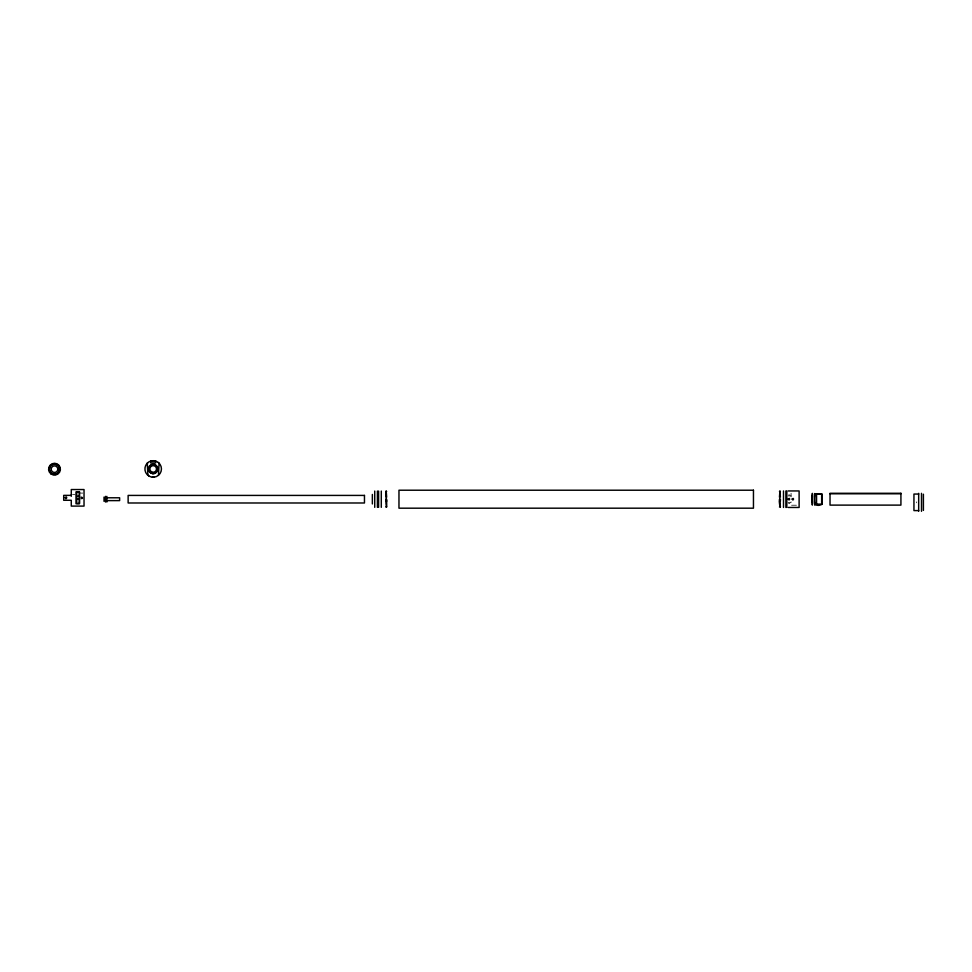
<?xml version="1.0" encoding="UTF-8"?>
<svg xmlns="http://www.w3.org/2000/svg" width="972" height="972" viewBox="0 0 972 972"><rect width="100%" height="100%" fill="white"/><g stroke="black" fill="none" stroke-linecap="round" stroke-linejoin="round"><path stroke-width="0.73" stroke-dasharray="4.86 3.65" d="M916.62 502.803L916.681 501.88M79.303 493.096L82.851 493.096M72.523 494.517L75.051 494.517M788.547 494.942L789.872 494.942M788.049 495.902L791.074 495.902M788.049 502.5L791.074 502.5M788.547 503.46L789.872 503.46M796.433 505.221L791.074 505.221L791.074 501.807M791.074 496.886L791.074 493.278"/><path stroke-width="1.46" d="M385.726 501.212L386.2 499.207M779.459 501.212L779.933 499.207M814.56 499.936L814.56 497.737M814.572 499.171L814.572 498.502M821.656 498.502L821.668 501.127M821.668 498.551L821.668 497.846M814.572 497.846L814.572 497.02M821.668 497.931L821.668 497.214M821.899 501.127L821.911 498.502M814.585 497.214L814.572 496.352M821.68 497.336L821.68 496.607M821.899 501.734L821.899 500.993M814.585 496.607L814.585 495.72M821.68 496.777L821.692 495.526M821.887 502.293L821.887 501.564M814.597 496.048L814.621 494.201M821.692 496.255L821.705 495.076M821.875 502.803L821.875 502.087M814.609 495.526L814.633 493.837L821.79 493.861L821.862 495.343M814.597 502.293C812.811 506.254 823.381 506.424 821.875 502.56M821.705 495.343L821.717 494.675M821.862 502.986L821.826 504.225L821.717 503.362M814.779 504.14L814.706 505.063L814.609 502.803M821.777 494.213L821.717 494.979L821.79 494.213L816.589 494.213M816.553 494.444L816.553 503.885M82.486 497.931C80.761 495.343 80.931 500.009 82.389 498.223M814.658 493.557L814.767 494.165M385.726 497.19L386.2 490.982L386.674 497.19M386.674 491.455L385.726 491.455M385.726 506.959C387.464 507.591 385.653 506.764 385.969 499.207M779.459 497.19L779.933 490.982L780.394 497.19M780.394 491.455L779.459 491.455M779.459 506.959C781.415 507.846 778.548 505.039 779.593 499.207M816.577 504.116L821.777 504.116M147.914 462.575L147.27 463.17L147.914 475.32M158.46 475.32L159.092 463.17L158.46 462.575M386.674 501.212L386.2 499.329M151.632 460.825L150.624 461.08L150.721 462.951L155.642 462.951L155.642 461.056L154.73 460.825M152.361 464.3L154.013 464.3M154.001 473.607L152.361 473.607M152.239 460.752L154.123 460.752M152.361 477.167L154.001 477.167M779.471 499.28L780.382 499.243L780.394 501.212M788.268 490.945L799.118 490.945L799.118 507.457L788.268 507.457M830.027 493.764L900.923 493.764M918.674 494.055L913.947 494.055L913.947 510.592L918.674 510.592M71.272 495.368L63.702 495.368L63.702 500.276L71.272 500.276L71.272 506.096L84.029 506.096L84.029 489.548L71.272 489.548L71.272 496.279M76.727 496.328L79.57 496.328M106.859 497.786L119.629 497.786L119.629 500.616L106.859 500.616M76.727 499.171L79.57 499.171M385.75 499.28L386.662 499.207L386.674 506.959M779.811 499.316L780.394 506.959M821.777 504.48L821.705 502.986M821.862 495.076L821.875 495.769M821.705 502.56L821.705 503.265M821.875 495.526L821.875 496.255M821.692 502.087L821.692 502.803M821.887 496.048L821.887 496.777M821.68 501.564L821.68 502.293M814.585 502.67L814.585 501.127M821.899 496.607L821.899 497.336M821.68 500.993L821.68 501.734M814.572 502.05L814.572 500.495M57.81 468.941L57.81 469.355A3.305 3.305 0 0 1 52.707 471.942A3.305 3.305 0 0 1 53.01 466.232A3.305 3.305 0 0 1 57.81 469.355M821.899 497.214L821.899 497.931M821.911 497.846L821.899 498.551M814.572 499.839L814.56 500.665M923.4 494.213L923.4 510.409M921.505 493.339L921.505 511.308M918.674 493.339L918.674 511.308M786.834 490.945L786.834 507.457M785.874 490.945L785.874 507.457M783.505 490.945L783.505 507.457M381.291 491.067L381.291 507.335M378.606 491.067L378.606 507.335M377.415 491.067L377.415 507.335M374.73 491.067L374.73 507.335M372.361 494.456L372.361 503.946M106.859 496.364L106.859 502.038M105.45 496.364L105.45 502.038M104.028 497.081L104.028 501.333M812.191 498.466L812.325 505.076L812.361 493.363L812.191 498.466M812.264 498.575L812.337 502.475L812.337 495.854L812.264 498.575M788.268 499.025C789.458 502.087 790.576 496.643 788.268 499.025M792.156 499.049C793.322 502.123 794.513 496.656 792.156 499.049M65.16 497.567C66.242 501.188 68.016 495.064 65.16 497.567M753.458 490.216L398.97 490.216L398.97 508.186L753.458 508.186L753.458 490.216M79.303 491.917L75.998 491.917L75.998 503.727L79.303 503.727L79.303 491.917M79.57 492.075L76.727 492.075L76.727 503.423L79.57 503.423L79.57 492.075M900.923 493.29L830.027 493.29L830.027 505.112L900.923 505.112L900.923 493.29M364.464 495.416L128.134 495.416L128.134 502.986L364.464 502.986L364.464 495.416M51.48 473.133A4.957 4.957 0 0 0 59.401 469.804A4.957 4.957 0 0 0 52.561 464.604A4.957 4.957 0 0 0 51.48 473.133M51.261 473.413A5.322 5.322 0 0 0 59.754 469.841A5.322 5.322 0 0 0 52.415 464.276A5.322 5.322 0 0 0 51.261 473.413M50.957 473.911A5.905 5.905 0 0 0 60.373 469.889A5.905 5.905 0 0 0 52.196 463.741A5.905 5.905 0 0 0 50.957 473.911M151.535 471.821A3.305 3.305 0 0 0 156.492 468.954A3.305 3.305 0 0 0 151.535 466.086A3.305 3.305 0 0 0 151.535 471.821M150.818 473.048A4.726 4.726 0 0 0 157.914 468.954A4.726 4.726 0 0 0 150.818 464.859A4.726 4.726 0 0 0 150.818 473.048M149.044 476.11A8.274 8.274 0 0 0 161.449 468.954A8.274 8.274 0 0 0 149.044 461.785A8.274 8.274 0 0 0 149.044 476.11M151.061 472.635A4.253 4.253 0 0 0 157.44 468.954A4.253 4.253 0 0 0 151.061 465.272A4.253 4.253 0 0 0 151.061 472.635"/></g></svg>
